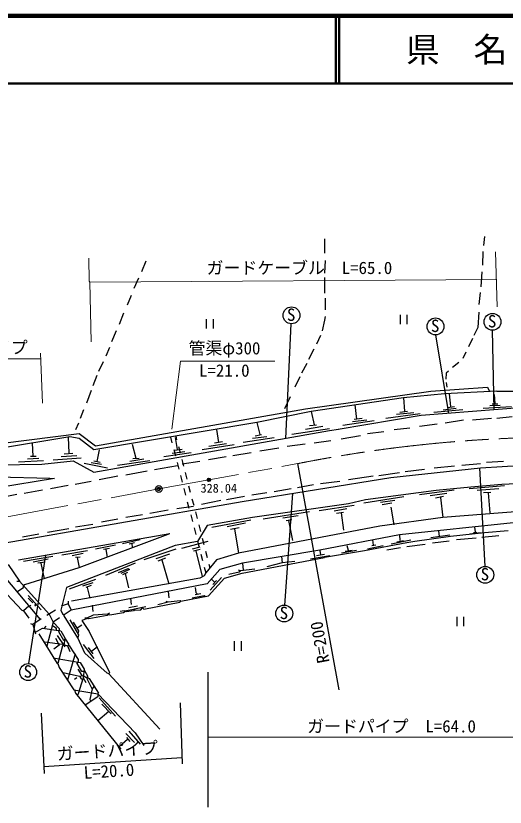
# Model space of a CAD drawing. Units: millimetres, scale not verified. Extents: x 40000 to 680000, y 20000 to 380000.
# Drawn here: x 250386 to 322806, y 262947 to 380000 of the extents above; entities that cross this region are included whole.
import ezdxf
from ezdxf.enums import TextEntityAlignment as Align

# ---------------------------------------------------------------- set-up
doc = ezdxf.new("R2010")
doc.units = ezdxf.units.MM
doc.header["$LTSCALE"] = 1000
doc.header["$PDMODE"] = 32
doc.header["$PDSIZE"] = 500
doc.linetypes.add('CHAIN', pattern=[18.5, 12, -1.5, 3.5, -1.5])
for name, color, linetype, lineweight in [('M-BGD', 7, 'Continuous', 25), ('M-BMK', 2, 'CHAIN', 13), ('M-BMK-SRVR', 3, 'Continuous', 25), ('M-STR-HTXT', 7, 'Continuous', 13), ('M-TTL', 2, 'Continuous', 140), ('M-TTL-LINE', 7, 'Continuous', 50)]:
    doc.layers.add(name, color=color, linetype=linetype, lineweight=lineweight)
doc.layers.add('M-TTL-TXT', color=7, linetype='Continuous')
doc.styles.add('ＭＳ ゴシック', font='')
doc.styles.get('ＭＳ ゴシック').set_extended_font_data('MS Gothic')

msp = doc.modelspace()

# ---------------------------------------------------------------- linework, layer by layer
at = {"layer": 'M-BGD'}
for p, q in [((296063, 347021), (296063, 344904)), ((319770, 347359), (319601, 346005)), ((319516, 345158), (319431, 343126)), ((269647, 343719), (268970, 342110)), ((296148, 343803), (296063, 341941)), ((319347, 342110), (319199, 339909)), ((268547, 341179), (267869, 339655)), ((296091, 341289), (296063, 338977)), ((267446, 338639), (266853, 337199)), ((319093, 339062), (318923, 337284)), ((296148, 338215), (296148, 336522)), ((266345, 336014), (265668, 334321)), ((318923, 336183), (318754, 333897)), ((278572, 335152), (278572, 333752)), ((279622, 333752), (279622, 335152)), ((296063, 334998), (295725, 333389)), ((296148, 335506), (296063, 334998)), ((307253, 335779), (307253, 334379)), ((308303, 334379), (308303, 335779)), ((291065, 334454), (290291, 317500)), ((318754, 333897), (318161, 332712)), ((265245, 333389), (264567, 331781)), ((295471, 332712), (294878, 331442)), ((312515, 332804), (314415, 321185)), ((320880, 333483), (321140, 321729)), ((317992, 332289), (317399, 331019)), ((264229, 330934), (263721, 329664)), ((294467, 330692), (293693, 329156)), ((316976, 330257), (316553, 329325)), ((263297, 328817), (262620, 327378)), ((293439, 328563), (292677, 327124)), ((315960, 328733), (315029, 327971)), ((262366, 326785), (261773, 325261)), ((292423, 326616), (291661, 325092)), ((314097, 327124), (314013, 326277)), ((314436, 327463), (314097, 327124)), ((314097, 325769), (314182, 325092)), ((261519, 324584), (260842, 322721)), ((293269, 321875), (311811, 324499)), ((311811, 324499), (320193, 325092)), ((321548, 324499), (313843, 324076)), ((320193, 325092), (320464, 324440)), ((321548, 324499), (337889, 324499)), ((290983, 323653), (290137, 321875)), ((307747, 323483), (294116, 321451)), ((313843, 324076), (307747, 323483)), ((307747, 323483), (307917, 321536)), ((314521, 324076), (314690, 322213)), ((321302, 322634), (321218, 323989)), ((300551, 322467), (300805, 320351)), ((327136, 322213), (310372, 320859)), ((313649, 321717), (315556, 321974)), ((314267, 322044), (315283, 322213)), ((319549, 321955), (323739, 322195)), ((322069, 322379), (320545, 322295)), ((320866, 322586), (321712, 322586)), ((260419, 321705), (259911, 320435)), ((262197, 316371), (293269, 321875)), ((294116, 321451), (286073, 319843)), ((294116, 321451), (294539, 319504)), ((310372, 320859), (298095, 318827)), ((310203, 321113), (305123, 320435)), ((309271, 321282), (306731, 321028)), ((307239, 321367), (308340, 321536)), ((312235, 321367), (316524, 321766)), ((259657, 319758), (259233, 318742)), ((286073, 319843), (261943, 315779)), ((286073, 319843), (286496, 318065)), ((303429, 320097), (298773, 319419)), ((302329, 320181), (300212, 319927)), ((301651, 320435), (300466, 320266)), ((312743, 319589), (310118, 319250)), ((316637, 320181), (313928, 319758)), ((320786, 320435), (317992, 320181)), ((323834, 320689), (321548, 320435)), ((261943, 312477), (296825, 318657)), ((280061, 318827), (280400, 316879)), ((296825, 318911), (291237, 318065)), ((295809, 319250), (293269, 318827)), ((293862, 319419), (294878, 319504)), ((296825, 318657), (298154, 318836)), ((304869, 318488), (302413, 318149)), ((308679, 318996), (306393, 318742)), ((258387, 317726), (241623, 314932)), ((248481, 316795), (259741, 318234)), ((258133, 317641), (258211, 315381)), ((259741, 317472), (258387, 317726)), ((259741, 318234), (262197, 316371)), ((261943, 315779), (259741, 317472)), ((273274, 317687), (273496, 316835)), ((274330, 315876), (274018, 317639)), ((274048, 317817), (274189, 317278)), ((288613, 317557), (284041, 316879)), ((287512, 317726), (285395, 317472)), ((285819, 317895), (286750, 318065)), ((301397, 317895), (298519, 317387)), ((252799, 316795), (252883, 314847)), ((267615, 316625), (268123, 314593)), ((274440, 316310), (274692, 315342)), ((282686, 316541), (277945, 315779)), ((281585, 316710), (278961, 316287)), ((280993, 316964), (279807, 316795)), ((293185, 316625), (290560, 316287)), ((296995, 317133), (294539, 316795)), ((259403, 314932), (257117, 314763)), ((258810, 315271), (257540, 315186)), ((262705, 315779), (262366, 314085)), ((276336, 315355), (272272, 314763)), ((275405, 315525), (273542, 315271)), ((273748, 315867), (273999, 314899)), ((274981, 315863), (273881, 315694)), ((285226, 315355), (282517, 314932)), ((289290, 316033), (286496, 315609)), ((254492, 314170), (250767, 314001)), ((253815, 314509), (252121, 314424)), ((252545, 314847), (253391, 314847)), ((254238, 313662), (258895, 314170)), ((260080, 314593), (255931, 314255)), ((258895, 314170), (261943, 312477)), ((260503, 313831), (263975, 313154)), ((261519, 313916), (263043, 313662)), ((261943, 314170), (262874, 314001)), ((270240, 314170), (265414, 313493)), ((269309, 314424), (267277, 314085)), ((267700, 314509), (268631, 314593)), ((274251, 313932), (274503, 312964)), ((274944, 314375), (275196, 313407)), ((277606, 314085), (274981, 313662)), ((281501, 314763), (278876, 314339)), ((292068, 313758), (298175, 280310)), ((319177, 313747), (316383, 313493)), ((319177, 313154), (328491, 313747)), ((322564, 314085), (320024, 313916)), ((246618, 313577), (254238, 313662)), ((269817, 312646), (266684, 312053)), ((270917, 312900), (274304, 313493)), ((305885, 311715), (319177, 313154)), ((310880, 312900), (308001, 312561)), ((315283, 313408), (312319, 313069)), ((319007, 313136), (319796, 298565)), ((238321, 312053), (255423, 311630)), ((256092, 311582), (239252, 308751)), ((255423, 311630), (256092, 311582)), ((265499, 311884), (262705, 311376)), ((274755, 311996), (275006, 311028)), ((275447, 312439), (275699, 311471)), ((283871, 308159), (305885, 311715)), ((303260, 311884), (299619, 311376)), ((307155, 312392), (304107, 311969)), ((258133, 310529), (255508, 310021)), ((261519, 311122), (259149, 310699)), ((275951, 310503), (276203, 309536)), ((294455, 310614), (292084, 310191)), ((298349, 311122), (295471, 310783)), ((317738, 310275), (312573, 309767)), ((322709, 310484), (317455, 310051)), ((322310, 310699), (317738, 310275)), ((330607, 311037), (322310, 310699)), ((250513, 309175), (247803, 308667)), ((254323, 309852), (251613, 309344)), ((275258, 310061), (275510, 309093)), ((287512, 309429), (285311, 309090)), ((291153, 310021), (288613, 309598)), ((291356, 309368), (290148, 292840)), ((312573, 309767), (302159, 308413)), ((315269, 309834), (310112, 309148)), ((314182, 309344), (311727, 309005)), ((321887, 310021), (318669, 309767)), ((320701, 309513), (319573, 309419)), ((320278, 309429), (320532, 306465)), ((227787, 298404), (283871, 308159)), ((275762, 308125), (276013, 307157)), ((276454, 308568), (276706, 307600)), ((280739, 308328), (277860, 307735)), ((284210, 308921), (281585, 308413)), ((302159, 308413), (299619, 307820)), ((307832, 308836), (301905, 307905)), ((306477, 308328), (304361, 307989)), ((306054, 307905), (304615, 307651)), ((313674, 308921), (312489, 308667)), ((313251, 308751), (313589, 305788)), ((272949, 306889), (270240, 306381)), ((274219, 307143), (276675, 307481)), ((299619, 307820), (285395, 305788)), ((300466, 307566), (295301, 306804)), ((299365, 307058), (297503, 306719)), ((305885, 307312), (306308, 304687)), ((327390, 306889), (313589, 305788)), ((265499, 305534), (263043, 305111)), ((269139, 306211), (266684, 305788)), ((276265, 306189), (276517, 305222)), ((276958, 306632), (277210, 305664)), ((285395, 305788), (278707, 304603)), ((293862, 306635), (287004, 305534)), ((292169, 306042), (289883, 305703)), ((298857, 306550), (297841, 306381)), ((298519, 306465), (298857, 303925)), ((313589, 305788), (304276, 304518)), ((261773, 304772), (259233, 304349)), ((278707, 304603), (277267, 302232)), ((277461, 304697), (277713, 303729)), ((279384, 304349), (285141, 305449)), ((284379, 304941), (281670, 304433)), ((304276, 304518), (283363, 300539)), ((291237, 305449), (290391, 305280)), ((290729, 305365), (291322, 302401)), ((324003, 305026), (307155, 303248)), ((318273, 304357), (318358, 303679)), ((319431, 304603), (319516, 304518)), ((250767, 299523), (273203, 303417)), ((253815, 303333), (251359, 302909)), ((258217, 304095), (255085, 303587)), ((272526, 303163), (273203, 303417)), ((276769, 304254), (277020, 303286)), ((283448, 304264), (282178, 304010)), ((282771, 304095), (283363, 300539)), ((307155, 303248), (295386, 300962)), ((307155, 303248), (307239, 302401)), ((314598, 303194), (311785, 302763)), ((312929, 303797), (313013, 303035)), ((319770, 303502), (314690, 302994)), ((317597, 303389), (319170, 303567)), ((318112, 303562), (318622, 303630)), ((323241, 303841), (319770, 303502)), ((259741, 298422), (272526, 303163)), ((268801, 302486), (266176, 301893)), ((267944, 302048), (267143, 301866)), ((277267, 302232), (273965, 301639)), ((278791, 302232), (274897, 301216)), ((277272, 302318), (277524, 301350)), ((277965, 302761), (278217, 301793)), ((308255, 302063), (301990, 300877)), ((303175, 302486), (303260, 301724)), ((308849, 302426), (305947, 301833)), ((306787, 302189), (306833, 302198)), ((306833, 302198), (307781, 302415)), ((309441, 302232), (308255, 302063)), ((314690, 302994), (309441, 302232)), ((314521, 302317), (312065, 301978)), ((318500, 302740), (315621, 302486)), ((321887, 303079), (319347, 302825)), ((261011, 300877), (257201, 300200)), ((273965, 301639), (257879, 295459)), ((265160, 301724), (262197, 301131)), ((264229, 301216), (263382, 301047)), ((263721, 301047), (263890, 299946)), ((267531, 301893), (267615, 301385)), ((274050, 301131), (269309, 299523)), ((277606, 301385), (276505, 301131)), ((277691, 301047), (276675, 300793)), ((277013, 300877), (277945, 297067)), ((295386, 300962), (283956, 299015)), ((295385, 300909), (295487, 300283)), ((301990, 300877), (296063, 299861)), ((300799, 300898), (298574, 300518)), ((299140, 300794), (300180, 300982)), ((299397, 301668), (299563, 300950)), ((302443, 301168), (304737, 301631)), ((303091, 301639), (303650, 301751)), ((307324, 301301), (305292, 300962)), ((310965, 301809), (308255, 301470)), ((255847, 300031), (251529, 299269)), ((254784, 300220), (252242, 284177)), ((260334, 300454), (258725, 300115)), ((259911, 299946), (259233, 299861)), ((259487, 299861), (259741, 298422)), ((273119, 300369), (271087, 299692)), ((272526, 299777), (271425, 299353)), ((277776, 300383), (278027, 299415)), ((278468, 300825), (278720, 299858)), ((283363, 300539), (280061, 299523)), ((283871, 297575), (296063, 299861)), ((289713, 300031), (289798, 299099)), ((293971, 299663), (296846, 300173)), ((296081, 300314), (294878, 300115)), ((249243, 298845), (250936, 296390)), ((255169, 299607), (252968, 299184)), ((254746, 299184), (253645, 299015)), ((254069, 299015), (254577, 296729)), ((268039, 299015), (263636, 297237)), ((272018, 299523), (273034, 295967)), ((280061, 299523), (278501, 297595)), ((278972, 298890), (279112, 298350)), ((283956, 299015), (280569, 298083)), ((283956, 299015), (284041, 297999)), ((289798, 299099), (287512, 298507)), ((291661, 299269), (289798, 299099)), ((245602, 298083), (251275, 292072)), ((247634, 298253), (253984, 290717)), ((251698, 295882), (259741, 298422)), ((265583, 297660), (267023, 298253)), ((267192, 298083), (265922, 297491)), ((266938, 297660), (266176, 297321)), ((267107, 295374), (266599, 297491)), ((267023, 298253), (267192, 298083)), ((278279, 298447), (278501, 297595)), ((278501, 297595), (278283, 297152)), ((280569, 298083), (278707, 295967)), ((281247, 296813), (283871, 297575)), ((281924, 297406), (283448, 297745)), ((283617, 297914), (283363, 297999)), ((283448, 297745), (283617, 297914)), ((285734, 298168), (283617, 297914)), ((250513, 296390), (250936, 296390)), ((250936, 296390), (255339, 291479)), ((262197, 296644), (258302, 295205)), ((277606, 296813), (258641, 293427)), ((278283, 297152), (277606, 296813)), ((278876, 294189), (281247, 296813)), ((280823, 296898), (279130, 295035)), ((279384, 296644), (279807, 296221)), ((280061, 296475), (279553, 295882)), ((250513, 294781), (251529, 295459)), ((251529, 295628), (251698, 295882)), ((251529, 295459), (251529, 295628)), ((257879, 295459), (257032, 292072)), ((278707, 295967), (258556, 292072)), ((261773, 296136), (260249, 295628)), ((261519, 295713), (260757, 295459)), ((260927, 295459), (261350, 293850)), ((276929, 295459), (277013, 294697)), ((252206, 294273), (254153, 292157)), ((252206, 293850), (252883, 293173)), ((267361, 293850), (267446, 292919)), ((272949, 294866), (273034, 293935)), ((274812, 293427), (278876, 294189)), ((276505, 293935), (278283, 294273)), ((277775, 294527), (276929, 294358)), ((277013, 294697), (277267, 294443)), ((278283, 294273), (278453, 294104)), ((252291, 292665), (251529, 291987)), ((252460, 292665), (252291, 292665)), ((252629, 292834), (252460, 292665)), ((253137, 292919), (253307, 292665)), ((258133, 293003), (257117, 292665)), ((258133, 293427), (258133, 293003)), ((258133, 293003), (258556, 292072)), ((261689, 292834), (261773, 291903)), ((268377, 292665), (267107, 292411)), ((269309, 292241), (274643, 293257)), ((271425, 292919), (272949, 293342)), ((272611, 293427), (272949, 293342)), ((272949, 293342), (274727, 293511)), ((274643, 293257), (274812, 293427)), ((274727, 293511), (274812, 293427)), ((251275, 292072), (251529, 291987)), ((251529, 291987), (252291, 290887)), ((256270, 292072), (255000, 291310)), ((255339, 291479), (255931, 290294)), ((257032, 292072), (257286, 291564)), ((257286, 291564), (257540, 291395)), ((258556, 292072), (257540, 291395)), ((261858, 291395), (263890, 291564)), ((263890, 291564), (264313, 291395)), ((264059, 291479), (263890, 291310)), ((264229, 291649), (264059, 291564)), ((264059, 291564), (264059, 291479)), ((264313, 291395), (266345, 291733)), ((266430, 291987), (265837, 291903)), ((266345, 291733), (266515, 291903)), ((266515, 291903), (266430, 291987)), ((266515, 291987), (267785, 292241)), ((266515, 291903), (266515, 291987)), ((266769, 291818), (266515, 291903)), ((267785, 291987), (266769, 291818)), ((267954, 292241), (267785, 291987)), ((267785, 292241), (267954, 292072)), ((269647, 292580), (267954, 292241)), ((267954, 292072), (268885, 292157)), ((268885, 292157), (269139, 292411)), ((269139, 292411), (269309, 292241)), ((254153, 290802), (252883, 289955)), ((255931, 290294), (255000, 286738)), ((256863, 290971), (255931, 290294)), ((255931, 290294), (256778, 289363)), ((257540, 291225), (257540, 291395)), ((259572, 288008), (257540, 291225)), ((258387, 290633), (259657, 288431)), ((258895, 290294), (259657, 289024)), ((260842, 290802), (260165, 290548)), ((260165, 290548), (261265, 288939)), ((260588, 290971), (260927, 290971)), ((260927, 290971), (260842, 290802)), ((260927, 290971), (261858, 291395)), ((261181, 290802), (260927, 290971)), ((263890, 291310), (261181, 290802)), ((315661, 291108), (315661, 289708)), ((316711, 289708), (316711, 291108)), ((252545, 290125), (252883, 289955)), ((252883, 289955), (253307, 288601)), ((253307, 288855), (254323, 289447)), ((254323, 289447), (257032, 289024)), ((254831, 289701), (254577, 289447)), ((255931, 289786), (256270, 289532)), ((256270, 289532), (256355, 289363)), ((256355, 289363), (256355, 289109)), ((256778, 289363), (256778, 289024)), ((260165, 289871), (259487, 289447)), ((253815, 288601), (256524, 284198)), ((256524, 288347), (257625, 286653)), ((256778, 289024), (256693, 288939)), ((256693, 288939), (257455, 287669)), ((257032, 289024), (257625, 288008)), ((257625, 288008), (257540, 287161)), ((259657, 289024), (259572, 288601)), ((259657, 288431), (259572, 288008)), ((260588, 285722), (259572, 288008)), ((261265, 288939), (264229, 282843)), ((254661, 287415), (257286, 287077)), ((256778, 286907), (256016, 286315)), ((256270, 287923), (256778, 286907)), ((257286, 286823), (256609, 284198)), ((257540, 287161), (257286, 286823)), ((257286, 287077), (258048, 286823)), ((257455, 287669), (257709, 287839)), ((257709, 287839), (258217, 286992)), ((258217, 286992), (258048, 286823)), ((258133, 286907), (258048, 286823)), ((258048, 286823), (258387, 285976)), ((258387, 286738), (258133, 286907)), ((260334, 286992), (261943, 284960)), ((282722, 287494), (282722, 286094)), ((283772, 286094), (283772, 287494)), ((259149, 285637), (258048, 281743)), ((259657, 284791), (258387, 286738)), ((263890, 282759), (260588, 285722)), ((261096, 286569), (261773, 285637)), ((262451, 286653), (261604, 285976)), ((255931, 285045), (259911, 284367)), ((259487, 284198), (259572, 284452)), ((259572, 284452), (259657, 284537)), ((259657, 284537), (259657, 284791)), ((256524, 284198), (256609, 284198)), ((256609, 284198), (256778, 283605)), ((256778, 283605), (258979, 280303)), ((260165, 283013), (259487, 284198)), ((259572, 283351), (260165, 282420)), ((259911, 284367), (260503, 283351)), ((260503, 283351), (260334, 282081)), ((257371, 282843), (259826, 282335)), ((259826, 282335), (260334, 282420)), ((259826, 282335), (260080, 281912)), ((260419, 283013), (260165, 283013)), ((260334, 282420), (260757, 282166)), ((260588, 283097), (260419, 283013)), ((261096, 282251), (260588, 283097)), ((260757, 282166), (260927, 282166)), ((260927, 282166), (261096, 282251)), ((260927, 281912), (260927, 282166)), ((260927, 282166), (261265, 281997)), ((264144, 282674), (263890, 282759)), ((264229, 282843), (264144, 282674)), ((271679, 274461), (264144, 282674)), ((278791, 282928), (278791, 262947)), ((259403, 282081), (259064, 281827)), ((260334, 282081), (259572, 279541)), ((260080, 281912), (260165, 281912)), ((260334, 282081), (260757, 281404)), ((261689, 280473), (260927, 281912)), ((261265, 281997), (262620, 279795)), ((258979, 280303), (262535, 279711)), ((259064, 280303), (259233, 279795)), ((259233, 279795), (265915, 271525)), ((261689, 280473), (261350, 278864)), ((261943, 280811), (261689, 280473)), ((262620, 279795), (262535, 279711)), ((262535, 279287), (260673, 278017)), ((261350, 278864), (261435, 278695)), ((262535, 279711), (268039, 273953)), ((262535, 279711), (262535, 279287)), ((262704, 279102), (265160, 276409)), ((263128, 278187), (264483, 276747)), ((274727, 278356), (275017, 269371)), ((254153, 276832), (254577, 267942)), ((264144, 277086), (262535, 275731)), ((267107, 274207), (268801, 272260)), ((268039, 273953), (269309, 272091)), ((266934, 272962), (265749, 271946)), ((266684, 273869), (267954, 272514)), ((266744, 273269), (267252, 272676)), ((274973, 270264), (254529, 268933))]:
    msp.add_line(p, q, dxfattribs=at)
for centre, radius in [((291187, 335698), 1250), ((320930, 334732), 1250), ((312500, 334054), 1250), ((278964, 311365), 100), ((278964, 311365), 80), ((278964, 311365), 60), ((278964, 311365), 40), ((278964, 311365), 20), ((278964, 311365), 20), ((319858, 297317), 1250), ((290111, 291591), 1250), ((252211, 282927), 1250)]:
    msp.add_circle(centre, radius, dxfattribs=at)
msp.add_point((278964, 311365), dxfattribs=at)
at = {"layer": 'M-BMK'}
for p, q in [((271545, 310011), (292068, 313758)), ((173504, 292109), (271545, 310011))]:
    msp.add_line(p, q, dxfattribs=at)
msp.add_arc((331958, 113514), 204178, 79.08333, 101.26635, dxfattribs=at)
at = {"layer": 'M-BMK-SRVR'}
msp.add_circle((271545, 310011), 500, dxfattribs=at)
msp.add_point((271545, 310011), dxfattribs=at)
at = {"layer": 'M-STR-HTXT'}
for p, q in [((261181, 344142), (261265, 340755)), ((321379, 345073), (321633, 336945)), ((261265, 340755), (261350, 340586)), ((321548, 341009), (261350, 340586)), ((261350, 340586), (261519, 331781)), ((234691, 329276), (254077, 329276)), ((254042, 330086), (254323, 322721)), ((274777, 328896), (273464, 318875)), ((274777, 328896), (288702, 328896)), ((278791, 273312), (332712, 273312))]:
    msp.add_line(p, q, dxfattribs=at)
at = {"layer": 'M-TTL'}
msp.add_line((680000, 380000), (40000, 380000), dxfattribs=at)
at = {"layer": 'M-TTL-LINE'}
for p, q in [((297750, 380000), (297750, 370000)), ((298250, 380000), (298250, 370000)), ((40000, 370000), (680000, 370000))]:
    msp.add_line(p, q, dxfattribs=at)

# ---------------------------------------------------------------- texts
at = {"layer": 'M-BGD', "style": 'ＭＳ ゴシック'}
for s, height, p in [('S', 1833, (290509, 334325)), ('S', 1833, (311821, 332680)), ('S', 1833, (320251, 333359)), ('328.04', 1320, (277727, 309076)), ('S', 1833, (319180, 295943)), ('S', 1833, (289432, 290217)), ('S', 1833, (251533, 281554))]:
    msp.add_text(s, height=height, dxfattribs=at).set_placement(p, align=Align.BOTTOM_LEFT)
msp.add_text('R=200', height=1833, rotation=100.348, dxfattribs=at).set_placement((297374, 284529), align=Align.BOTTOM_LEFT)
at = {"layer": 'M-STR-HTXT', "style": 'ＭＳ ゴシック'}
for s, p in [('ガードケーブル  L=65.0', (278615, 341256)), ('ガードパイプ', (237134, 329476)), ('管渠φ300', (275948, 329369)), ('L=21.0', (277497, 326071)), ('ガードパイプ  L=64.0', (293499, 273449))]:
    msp.add_text(s, height=1833, dxfattribs=at).set_placement(p, align=Align.BOTTOM_LEFT)
for s, p in [('ガードパイプ', (256550, 269349)), ('L=20.0', (260535, 266576))]:
    msp.add_text(s, height=1833, rotation=3.726, dxfattribs=at).set_placement(p, align=Align.BOTTOM_LEFT)
at = {"layer": 'M-TTL-TXT', "style": 'ＭＳ ゴシック'}
msp.add_text('県\u3000名', height=3666, dxfattribs=at).set_placement((315625, 375000), align=Align.MIDDLE_CENTER)

doc.saveas('drawing.dxf')
